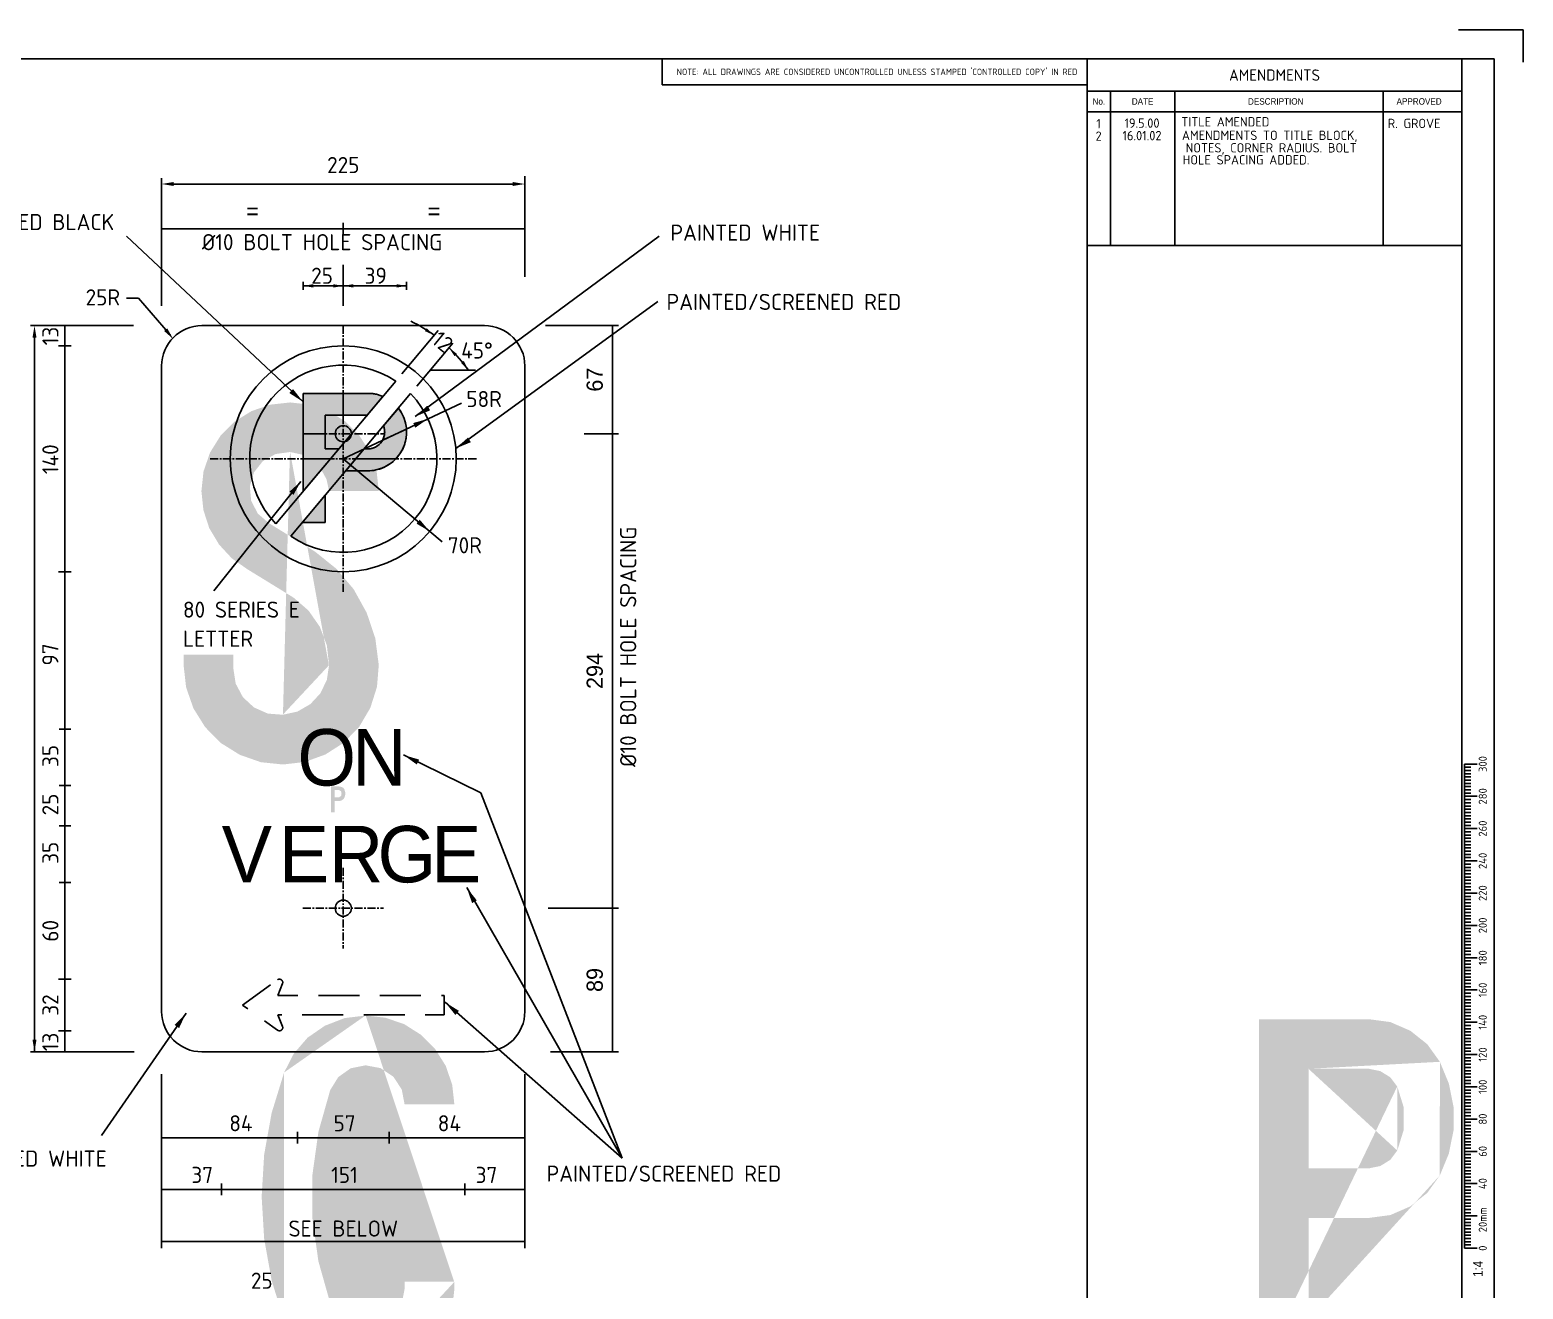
# Model space of a CAD drawing. Extents: x 0 to 1038, y -1303 to 297.
# Drawn here: x 188.7 to 420, y 101.9 to 297 of the extents above; entities that cross this region are included whole.
import ezdxf
from ezdxf.enums import TextEntityAlignment as Align

# ---------------------------------------------------------------- set-up
doc = ezdxf.new("R2010")
doc.units = 0
for name, pattern in [('CENTER', [2, 1.25, -0.25, 0.25, -0.25]), ('CENTERX2', [101.6, 63.5, -12.7, 12.7, -12.7]), ('HIDDEN', [9.525, 6.35, -3.175])]:
    doc.linetypes.add(name, pattern=pattern)
doc.layers.get('0').update_dxf_attribs({"linetype": 'CONTINUOUS'})
doc.layers.get('DEFPOINTS').update_dxf_attribs({"linetype": 'CONTINUOUS'})
for name, color, linetype in [('CENT25', 1, 'CENTER'), ('GREEN', 84, 'CONTINUOUS'), ('HID35', 3, 'HIDDEN'), ('L18', 4, 'CONTINUOUS'), ('L25', 1, 'CONTINUOUS'), ('L35', 3, 'CONTINUOUS'), ('T25', 1, 'CONTINUOUS'), ('TBLK18', 4, 'CONTINUOUS'), ('TBLK25', 1, 'CONTINUOUS'), ('TBLK35', 3, 'CONTINUOUS'), ('TBLK50', 7, 'CONTINUOUS')]:
    doc.layers.add(name, color=color, linetype=linetype)
doc.styles.add('DSERIES', font='Dseries')
doc.styles.add('HELV', font='helv')
doc.styles.add('HELVL', font='helvl', dxfattribs={"width": 0.8})
doc.styles.add('ISO', font='iso3098b.shx')
doc.dimstyles.new('4', dxfattribs={"dimtxt": 2.5, "dimasz": 0.2, "dimexe": 1.5, "dimexo": 2, "dimgap": 1.5, "dimtad": 1, "dimdec": 0, "dimlfac": 4, "dimrnd": 1, "dimdsep": 46, "dimlunit": 6, "dimtxsty": 'Standard', "dimblk": 'SGNDIM', "dimblk1": 'SGNDIM', "dimblk2": 'SGNDIM', "dimsah": 1, "dimcen": 2.5, "dimse1": 1, "dimse2": 1, "dimadec": 0, "dimazin": 0, "dimtfac": 1, "dimtdec": 4, "dimtix": 1, "dimtmove": 0, "dimatfit": 3, "dimldrblk": 'SGNDIM', "dimfxl": 0, "dimtolj": 1, "dimtzin": 0, "dimarcsym": 0})

# ---------------------------------------------------------------- blocks, each defined once
blk = doc.blocks.new('A3BBLK')
at = {"layer": 'TBLK25'}
for q in [(410, 297), (420, 292)]:
    blk.add_line((420, 297), q, dxfattribs=at)
at = {"layer": 'TBLK50'}
for p, q in [((415.5, 292.5), (13, 292.5)), ((352.5, 4.5), (352.5, 292.5)), ((415.5, 4.5), (415.5, 292.5))]:
    blk.add_line(p, q, dxfattribs=at)
blk = doc.blocks.new('A3_IN_VTBLK')
at = {"layer": 'TBLK35'}
for p, q in [((286.67, 288.5), (286.67, 292.5)), ((410.5, 57), (410.5, 292.5)), ((352.5, 288.5), (286.67, 288.5))]:
    blk.add_line(p, q, dxfattribs=at)
blk.add_blockref('A3BBLK', (0, 0))
at = {"color": 4, "style": 'ISO'}
for tag, p in [('MR_DIRECTORATE', (387.63, 68.74)), ('STREET_NAME', (387.63, 62.22)), ('SUBURB_&_POSTCODE', (387.63, 59.22))]:
    blk.add_attdef(tag, text='', height=1.5, dxfattribs=at).set_placement(p, align=Align.CENTER)
at = {"color": 1, "style": 'ISO'}
blk.add_attdef('MR_BRANCH', text='', height=2, dxfattribs=at).set_placement((387.63, 65.34), align=Align.CENTER)
for tag, p in [('FILE_NUMBER', (374.52, 53.49)), ('DESIGNED_/_DRAWN', (374.52, 48.49)), ('VERIFIED', (374.52, 43.49)), ('APPROVED', (374.52, 38.49))]:
    blk.add_attdef(tag, p, '', height=2, dxfattribs=at)
at = {"layer": 'T25', "style": 'ISO'}
blk.add_attdef('LOCAL_AUTHORITY', (370.48, 16.73), '', height=1.25, dxfattribs=at)
at = {"layer": 'TBLK18', "style": 'ISO'}
blk.add_text("NOTE: ALL DRAWINGS ARE CONSIDERED UNCONTROLLED UNLESS STAMPED 'CONTROLLED COPY' IN RED", height=1, dxfattribs=at).set_placement((319.92, 290), align=Align.CENTER)
at = {"layer": 'TBLK25', "style": 'ISO'}
for tag, p in [('ROAD_SECTION', (384.5, 29.16)), ('SLK', (384.5, 26.11)), ('CHAINAGE', (384.5, 19.21)), ('DRG_TYPE_03', (360.51, 11.5)), ('DRG_TYPE_02', (360.51, 8.36)), ('DRG_TYPE_01', (360.3, 5.42))]:
    blk.add_attdef(tag, text='', height=1.75, dxfattribs=at).set_placement(p, align=Align.CENTER)
at = {"layer": 'TBLK35', "style": 'ISO', "width": 0.9}
for tag, p in [('ROAD_PROJECT&NUMBER', (384.5, 32.23)), ('DRAWING_DESCRIPTION', (384.5, 22.29))]:
    blk.add_attdef(tag, text='', height=2.5, dxfattribs=at).set_placement(p, align=Align.CENTER)
at = {"layer": 'TBLK50', "style": 'ISO'}
blk.add_attdef('DRG_NUMBER', (372.72, 6.02), '', height=5, dxfattribs=at)
blk = doc.blocks.new('A25')
at = {"color": 1, "linetype": 'ByBlock'}
blk.add_solid([(2.5, 0.42), (2.5, -0.42), (0, 0)], dxfattribs=at)
blk = doc.blocks.new('SGNDIM')
for p, q in [((0, 0), (-1, 0)), ((0, 4.5), (0, -4.5))]:
    blk.add_line(p, q)
blk = doc.blocks.new('*D18')
at = {"color": 0, "linetype": 'ByBlock'}
blk.add_line((222.85, 234.63), (222.85, 250.98), dxfattribs=at)
at = {"layer": 'DEFPOINTS', "color": 0, "linetype": 'ByBlock'}
for p in [(181.14, 251.18), (222.85, 251.18), (181.14, 234.43)]:
    blk.add_point(p, dxfattribs=at)
at = {"color": 0, "linetype": 'ByBlock', "xscale": 0.2, "yscale": 0.2, "zscale": 0.2}
for p, rotation in [((222.85, 251.18), 90), ((222.85, 234.43), 270)]:
    blk.add_blockref('SGNDIM', p, dxfattribs=dict(at, rotation=rotation))
at = {"color": 0, "linetype": 'ByBlock', "insert": (220.1, 242.81), "char_height": 2.5, "attachment_point": 5, "rotation": 90}
blk.add_mtext('\\A1;67', dxfattribs=at)
blk = doc.blocks.new('*D19')
at = {"color": 0, "linetype": 'ByBlock'}
blk.add_line((222.85, 234.23), (222.85, 161.13), dxfattribs=at)
at = {"layer": 'DEFPOINTS', "color": 0, "linetype": 'ByBlock'}
for p in [(181.14, 234.43), (181.14, 160.93), (222.85, 160.93)]:
    blk.add_point(p, dxfattribs=at)
at = {"color": 0, "linetype": 'ByBlock', "xscale": 0.2, "yscale": 0.2, "zscale": 0.2}
for p, rotation in [((222.85, 234.43), 90), ((222.85, 160.93), 270)]:
    blk.add_blockref('SGNDIM', p, dxfattribs=dict(at, rotation=rotation))
at = {"color": 0, "linetype": 'ByBlock', "insert": (220.1, 197.68), "char_height": 2.5, "attachment_point": 5, "rotation": 90}
blk.add_mtext('\\A1;294', dxfattribs=at)
blk = doc.blocks.new('*D20')
at = {"color": 0, "linetype": 'ByBlock'}
blk.add_line((222.85, 160.73), (222.85, 138.88), dxfattribs=at)
at = {"layer": 'DEFPOINTS', "color": 0, "linetype": 'ByBlock'}
for p in [(181.14, 160.93), (181.14, 138.68), (222.85, 138.68)]:
    blk.add_point(p, dxfattribs=at)
at = {"color": 0, "linetype": 'ByBlock', "xscale": 0.2, "yscale": 0.2, "zscale": 0.2}
for p, rotation in [((222.85, 160.93), 90), ((222.85, 138.68), 270)]:
    blk.add_blockref('SGNDIM', p, dxfattribs=dict(at, rotation=rotation))
at = {"color": 0, "linetype": 'ByBlock', "insert": (220.1, 149.81), "char_height": 2.5, "attachment_point": 5, "rotation": 90}
blk.add_mtext('\\A1;89', dxfattribs=at)
blk = doc.blocks.new('*D21')
at = {"color": 0, "linetype": 'ByBlock'}
blk.add_line((237.06, 261.7), (209.33, 261.7), dxfattribs=at)
at = {"layer": 'DEFPOINTS', "color": 0, "linetype": 'ByBlock'}
for p in [(209.13, 261.7), (209.13, 260.58), (237.26, 260.58)]:
    blk.add_point(p, dxfattribs=at)
at = {"color": 0, "linetype": 'ByBlock', "xscale": 0.2, "yscale": 0.2, "zscale": 0.2, "rotation": 180}
blk.add_blockref('SGNDIM', (209.13, 261.7), dxfattribs=at)
at = {"color": 0, "linetype": 'ByBlock', "xscale": 0.2, "yscale": 0.2, "zscale": 0.2}
blk.add_blockref('SGNDIM', (237.26, 261.7), dxfattribs=at)
at = {"color": 0, "linetype": 'ByBlock', "insert": (223.19, 264.45), "char_height": 2.5, "attachment_point": 5}
blk.add_mtext('\\A1;=', dxfattribs=at)
blk = doc.blocks.new('*D22')
at = {"color": 0, "linetype": 'ByBlock'}
blk.add_line((237.46, 261.7), (265.18, 261.7), dxfattribs=at)
at = {"layer": 'DEFPOINTS', "color": 0, "linetype": 'ByBlock'}
for p in [(265.38, 261.7), (237.26, 234.43), (265.38, 234.43)]:
    blk.add_point(p, dxfattribs=at)
at = {"color": 0, "linetype": 'ByBlock', "xscale": 0.2, "yscale": 0.2, "zscale": 0.2, "rotation": 180}
blk.add_blockref('SGNDIM', (237.26, 261.7), dxfattribs=at)
at = {"color": 0, "linetype": 'ByBlock', "xscale": 0.2, "yscale": 0.2, "zscale": 0.2}
blk.add_blockref('SGNDIM', (265.38, 261.7), dxfattribs=at)
at = {"color": 0, "linetype": 'ByBlock', "insert": (251.32, 264.45), "char_height": 2.5, "attachment_point": 5}
blk.add_mtext('\\A1;=', dxfattribs=at)
blk = doc.blocks.new('SCA4_3')
at = {"layer": 'L18'}
for p, q in [((-4.6, 86.51), (-2.6, 86.51)), ((-4.6, 11.51), (-4.6, 86.51)), ((-4.6, 86.01), (-3.6, 86.01)), ((-4.6, 85.51), (-3.6, 85.51)), ((-4.6, 85.01), (-3.6, 85.01)), ((-4.6, 84.51), (-3.6, 84.51)), ((-4.6, 84.01), (-3.6, 84.01)), ((-4.6, 83.51), (-3.6, 83.51)), ((-4.6, 83.01), (-3.6, 83.01)), ((-4.6, 82.51), (-3.6, 82.51)), ((-4.6, 82.01), (-3.6, 82.01)), ((-4.6, 81.51), (-2.6, 81.51)), ((-4.6, 81.01), (-3.6, 81.01)), ((-4.6, 80.51), (-3.6, 80.51)), ((-4.6, 80.01), (-3.6, 80.01)), ((-4.6, 79.51), (-3.6, 79.51)), ((-4.6, 79.01), (-3.6, 79.01)), ((-4.6, 78.51), (-3.6, 78.51)), ((-4.6, 78.01), (-3.6, 78.01)), ((-4.6, 77.51), (-3.6, 77.51)), ((-4.6, 77.01), (-3.6, 77.01)), ((-4.6, 76.51), (-2.6, 76.51)), ((-4.6, 76.01), (-3.6, 76.01)), ((-4.6, 75.51), (-3.6, 75.51)), ((-4.6, 75.01), (-3.6, 75.01)), ((-4.6, 74.51), (-3.6, 74.51)), ((-4.6, 74.01), (-3.6, 74.01)), ((-4.6, 73.51), (-3.6, 73.51)), ((-4.6, 73.01), (-3.6, 73.01)), ((-4.6, 72.51), (-3.6, 72.51)), ((-4.6, 72.01), (-3.6, 72.01)), ((-4.6, 71.51), (-2.6, 71.51)), ((-4.6, 71.01), (-3.6, 71.01)), ((-4.6, 70.51), (-3.6, 70.51)), ((-4.6, 70.01), (-3.6, 70.01)), ((-4.6, 69.51), (-3.6, 69.51)), ((-4.6, 69.01), (-3.6, 69.01)), ((-4.6, 68.51), (-3.6, 68.51)), ((-4.6, 68.01), (-3.6, 68.01)), ((-4.6, 67.51), (-3.6, 67.51)), ((-4.6, 67.01), (-3.6, 67.01)), ((-4.6, 66.51), (-2.6, 66.51)), ((-4.6, 66.01), (-3.6, 66.01)), ((-4.6, 65.51), (-3.6, 65.51)), ((-4.6, 65.01), (-3.6, 65.01)), ((-4.6, 64.51), (-3.6, 64.51)), ((-4.6, 64.01), (-3.6, 64.01)), ((-4.6, 63.51), (-3.6, 63.51)), ((-4.6, 63.01), (-3.6, 63.01)), ((-4.6, 62.51), (-3.6, 62.51)), ((-4.6, 62.01), (-3.6, 62.01)), ((-4.6, 61.51), (-2.6, 61.51)), ((-4.6, 61.01), (-3.6, 61.01)), ((-4.6, 60.51), (-3.6, 60.51)), ((-4.6, 60.01), (-3.6, 60.01)), ((-4.6, 59.51), (-3.6, 59.51)), ((-4.6, 59.01), (-3.6, 59.01)), ((-4.6, 58.51), (-3.6, 58.51)), ((-4.6, 58.01), (-3.6, 58.01)), ((-4.6, 57.51), (-3.6, 57.51)), ((-4.6, 57.01), (-3.6, 57.01)), ((-4.6, 56.51), (-2.6, 56.51)), ((-4.6, 56.01), (-3.6, 56.01)), ((-4.6, 55.51), (-3.6, 55.51)), ((-4.6, 55.01), (-3.6, 55.01)), ((-4.6, 54.51), (-3.6, 54.51)), ((-4.6, 54.01), (-3.6, 54.01)), ((-4.6, 53.51), (-3.6, 53.51)), ((-4.6, 53.01), (-3.6, 53.01)), ((-4.6, 52.51), (-3.6, 52.51)), ((-4.6, 52.01), (-3.6, 52.01)), ((-4.6, 51.51), (-2.6, 51.51)), ((-4.6, 51.01), (-3.6, 51.01)), ((-4.6, 50.51), (-3.6, 50.51)), ((-4.6, 50.01), (-3.6, 50.01)), ((-4.6, 49.51), (-3.6, 49.51)), ((-4.6, 49.01), (-3.6, 49.01)), ((-4.6, 48.51), (-3.6, 48.51)), ((-4.6, 48.01), (-3.6, 48.01)), ((-4.6, 47.51), (-3.6, 47.51)), ((-4.6, 47.01), (-3.6, 47.01)), ((-4.6, 46.51), (-2.6, 46.51)), ((-4.6, 46.01), (-3.6, 46.01)), ((-4.6, 45.51), (-3.6, 45.51)), ((-4.6, 45.01), (-3.6, 45.01)), ((-4.6, 44.51), (-3.6, 44.51)), ((-4.6, 44.01), (-3.6, 44.01)), ((-4.6, 43.51), (-3.6, 43.51)), ((-4.6, 43.01), (-3.6, 43.01)), ((-4.6, 42.51), (-3.6, 42.51)), ((-4.6, 42.01), (-3.6, 42.01)), ((-4.6, 41.51), (-2.6, 41.51)), ((-4.6, 41.01), (-3.6, 41.01)), ((-4.6, 40.51), (-3.6, 40.51)), ((-4.6, 40.01), (-3.6, 40.01)), ((-4.6, 39.51), (-3.6, 39.51)), ((-4.6, 39.01), (-3.6, 39.01)), ((-4.6, 38.51), (-3.6, 38.51)), ((-4.6, 38.01), (-3.6, 38.01)), ((-4.6, 37.51), (-3.6, 37.51)), ((-4.6, 37.01), (-3.6, 37.01)), ((-4.6, 36.51), (-2.6, 36.51)), ((-4.6, 36.01), (-3.6, 36.01)), ((-4.6, 35.51), (-3.6, 35.51)), ((-4.6, 35.01), (-3.6, 35.01)), ((-4.6, 34.51), (-3.6, 34.51)), ((-4.6, 34.01), (-3.6, 34.01)), ((-4.6, 33.51), (-3.6, 33.51)), ((-4.6, 33.01), (-3.6, 33.01)), ((-4.6, 32.51), (-3.6, 32.51)), ((-4.6, 32.01), (-3.6, 32.01)), ((-4.6, 31.51), (-2.6, 31.51)), ((-4.6, 31.01), (-3.6, 31.01)), ((-4.6, 30.51), (-3.6, 30.51)), ((-4.6, 30.01), (-3.6, 30.01)), ((-4.6, 29.51), (-3.6, 29.51)), ((-4.6, 29.01), (-3.6, 29.01)), ((-4.6, 28.51), (-3.6, 28.51)), ((-4.6, 28.01), (-3.6, 28.01)), ((-4.6, 27.51), (-3.6, 27.51)), ((-4.6, 27.01), (-3.6, 27.01)), ((-4.6, 26.51), (-2.6, 26.51)), ((-4.6, 26.01), (-3.6, 26.01)), ((-4.6, 25.51), (-3.6, 25.51)), ((-4.6, 25.01), (-3.6, 25.01)), ((-4.6, 24.51), (-3.6, 24.51)), ((-4.6, 24.01), (-3.6, 24.01)), ((-4.6, 23.51), (-3.6, 23.51)), ((-4.6, 23.01), (-3.6, 23.01)), ((-4.6, 22.51), (-3.6, 22.51)), ((-4.6, 22.01), (-3.6, 22.01)), ((-4.6, 21.51), (-2.6, 21.51)), ((-4.6, 21.01), (-3.6, 21.01)), ((-4.6, 20.51), (-3.6, 20.51)), ((-4.6, 20.01), (-3.6, 20.01)), ((-4.6, 19.51), (-3.6, 19.51)), ((-4.6, 19.01), (-3.6, 19.01)), ((-4.6, 18.51), (-3.6, 18.51)), ((-4.6, 18.01), (-3.6, 18.01)), ((-4.6, 17.51), (-3.6, 17.51)), ((-4.6, 17.01), (-3.6, 17.01)), ((-4.6, 16.51), (-2.6, 16.51)), ((-4.6, 16.01), (-3.6, 16.01)), ((-4.6, 15.51), (-3.6, 15.51)), ((-4.6, 15.01), (-3.6, 15.01)), ((-4.6, 14.51), (-3.6, 14.51)), ((-4.6, 14.01), (-3.6, 14.01)), ((-4.6, 13.51), (-3.6, 13.51)), ((-4.6, 13.01), (-3.6, 13.01)), ((-4.6, 12.51), (-3.6, 12.51)), ((-4.6, 12.01), (-3.6, 12.01)), ((-4.6, 11.51), (-2.6, 11.51))]:
    blk.add_line(p, q, dxfattribs=at)
at = {"layer": 'L18', "style": 'ISO'}
for s, p in [('300', (-1.13, 86.51)), ('280', (-1.13, 81.51)), ('260', (-1.13, 76.51)), ('240', (-1.13, 71.51)), ('220', (-1.13, 66.51)), ('200', (-1.13, 61.51)), ('180', (-1.13, 56.51)), ('160', (-1.13, 51.51)), ('140', (-1.13, 46.51)), ('120', (-1.13, 41.51)), ('100', (-1.13, 36.51)), ('80', (-1.13, 31.51)), ('60', (-1.13, 26.51)), ('40', (-1.13, 21.51)), ('0', (-1.13, 11.51))]:
    blk.add_text(s, height=1.25, rotation=90, dxfattribs=at).set_placement(p, align=Align.CENTER)
blk.add_text('20mm', height=1.25, rotation=90, dxfattribs=at).set_placement((-1.13, 13.97))
at = {"layer": 'L18', "style": 'HELV', "width": 0.85}
blk.add_text('1:4', height=1.5, rotation=90, dxfattribs=at).set_placement((-1.75, 9.54), align=Align.RIGHT)

msp = doc.modelspace()

# ---------------------------------------------------------------- hatches: boundary and pattern name
at = {"layer": 'GREEN'}
h = msp.add_hatch(color=256, dxfattribs=at)
h.paths.add_polyline_path([(222.4, 213.43), (222.43, 213.43)], flags=17)
h.paths.add_polyline_path([(212.53, 200.23), (212.53, 198.58), (212.92, 195.15), (214.05, 191.9), (215.88, 188.97), (218.3, 186.52), (221.24, 184.69), (224.49, 183.55), (227.92, 183.19), (231.29, 183.58), (234.49, 184.74), (237.35, 186.57), (239.72, 189.02), (241.45, 191.96), (242.48, 195.2), (242.76, 198.58), (242.22, 202.76), (240.88, 206.72), (238.85, 210.38), (236.14, 213.56), (232.87, 216.18), (225.73, 220.59), (224.03, 222.06), (222.99, 224.05), (222.79, 226.29), (223.43, 228.45), (224.82, 230.21), (226.78, 231.29), (229.03, 231.6), (230.83, 231.21), (232.48, 230.31), (233.79, 228.99), (234.67, 227.37), (235.06, 225.54), (242.76, 225.54), (242.43, 228.61), (241.42, 231.52), (239.77, 234.12), (237.61, 236.32), (234.98, 237.94), (232.09, 238.94), (229.03, 239.28), (225.96, 238.94), (223.05, 237.94), (220.44, 236.32), (218.25, 234.12), (216.63, 231.52), (215.62, 228.61), (215.29, 225.54), (215.6, 222.6), (216.5, 219.82), (218.02, 217.27), (220, 215.13), (222.43, 213.43), (229.57, 209.04), (231.89, 207.03), (233.64, 204.51), (234.72, 201.65), (235.06, 198.58), (234.72, 196.31), (233.72, 194.22), (232.17, 192.55), (230.16, 191.39), (227.92, 190.9), (225.57, 191.08), (223.43, 192.03), (221.71, 193.63), (220.6, 195.72), (220.24, 198.04), (220.24, 200.23)])
h.paths.add_polyline_path([(225.7, 220.59), (225.73, 220.59)], flags=16)
edge = h.paths.add_edge_path(flags=16)
edge.add_line((227.92, 190.9), (227.89, 190.9))
edge.add_line((235.06, 198.58), (235.03, 198.58))
edge.add_line((229.03, 231.6), (229, 231.6))
h = msp.add_hatch(color=256, dxfattribs=at)
h.paths.add_polyline_path([(222.4, 213.43), (222.43, 213.43)], flags=17)
h.paths.add_polyline_path([(212.53, 200.23), (212.53, 198.58), (212.92, 195.15), (214.05, 191.9), (215.88, 188.97), (218.3, 186.52), (221.24, 184.69), (224.49, 183.55), (227.92, 183.19), (231.29, 183.58), (234.49, 184.74), (237.35, 186.57), (239.72, 189.02), (241.45, 191.96), (242.48, 195.2), (242.76, 198.58), (242.22, 202.76), (240.88, 206.72), (238.85, 210.38), (236.14, 213.56), (232.87, 216.18), (225.73, 220.59), (224.03, 222.06), (222.99, 224.05), (222.79, 226.29), (223.43, 228.45), (224.82, 230.21), (226.78, 231.29), (229.03, 231.6), (230.83, 231.21), (232.48, 230.31), (233.79, 228.99), (234.67, 227.37), (235.06, 225.54), (242.76, 225.54), (242.43, 228.61), (241.42, 231.52), (239.77, 234.12), (237.61, 236.32), (234.98, 237.94), (232.09, 238.94), (229.03, 239.28), (225.96, 238.94), (223.05, 237.94), (220.44, 236.32), (218.25, 234.12), (216.63, 231.52), (215.62, 228.61), (215.29, 225.54), (215.6, 222.6), (216.5, 219.82), (218.02, 217.27), (220, 215.13), (222.43, 213.43), (229.57, 209.04), (231.89, 207.03), (233.64, 204.51), (234.72, 201.65), (235.06, 198.58), (234.72, 196.31), (233.72, 194.22), (232.17, 192.55), (230.16, 191.39), (227.92, 190.9), (225.57, 191.08), (223.43, 192.03), (221.71, 193.63), (220.6, 195.72), (220.24, 198.04), (220.24, 200.23)])
h.paths.add_polyline_path([(225.7, 220.59), (225.73, 220.59)], flags=16)
edge = h.paths.add_edge_path(flags=16)
edge.add_line((227.92, 190.9), (227.89, 190.9))
edge.add_line((235.06, 198.58), (235.03, 198.58))
edge.add_line((229.03, 231.6), (229, 231.6))
h = msp.add_hatch(color=256, dxfattribs=at)
h.paths.add_polyline_path([(254.47, 101.95), (254.44, 101.95)], flags=16)
edge = h.paths.add_edge_path()
edge.add_line((246.76, 103.05), (254.47, 103.05))
edge.add_line((254.47, 103.05), (254.47, 101.95))
edge.add_line((254.13, 98.88), (254.47, 101.95))
edge.add_line((254.13, 98.88), (253.13, 95.97))
edge.add_line((253.13, 95.97), (251.48, 93.36))
edge.add_line((251.48, 93.36), (249.31, 91.17))
edge.add_line((249.31, 91.17), (246.71, 89.52))
edge.add_line((246.71, 89.52), (243.8, 88.52))
edge.add_line((243.8, 88.52), (240.73, 88.18))
edge.add_line((240.73, 88.18), (237.48, 88.59))
edge.add_line((237.48, 88.59), (234.41, 89.75))
edge.add_line((234.41, 89.75), (231.73, 91.61))
edge.add_line((231.73, 91.61), (229.59, 94.08))
edge.add_line((229.59, 94.08), (228.1, 97))
edge.add_line((228.1, 97), (226.17, 103.26))
edge.add_line((226.17, 103.26), (225.01, 109.71))
edge.add_line((225.01, 109.71), (224.62, 116.25))
edge.add_line((224.62, 116.25), (225.01, 122.77))
edge.add_line((225.01, 122.77), (226.17, 129.22))
edge.add_line((226.17, 129.22), (228.1, 135.48))
edge.add_line((228.1, 135.48), (229.59, 138.39))
edge.add_line((229.59, 138.39), (231.73, 140.87))
edge.add_line((231.73, 140.87), (234.41, 142.72))
edge.add_line((234.41, 142.72), (237.48, 143.91))
edge.add_line((237.48, 143.91), (240.73, 144.3))
edge.add_line((240.73, 144.3), (243.8, 143.96))
edge.add_line((243.8, 143.96), (246.71, 142.96))
edge.add_line((246.71, 142.96), (249.31, 141.31))
edge.add_line((249.31, 141.31), (251.48, 139.14))
edge.add_line((251.48, 139.14), (253.13, 136.51))
edge.add_line((253.13, 136.51), (254.13, 133.6))
edge.add_line((254.13, 133.6), (254.47, 130.53))
edge.add_line((254.47, 130.53), (246.76, 130.53))
edge.add_line((246.76, 130.53), (246.32, 132.85))
edge.add_line((246.32, 132.85), (245.01, 134.84))
edge.add_line((245.01, 134.84), (243.05, 136.15))
edge.add_line((243.05, 136.15), (240.73, 136.59))
edge.add_line((240.73, 136.59), (238.41, 136.13))
edge.add_line((238.41, 136.13), (236.48, 134.76))
edge.add_line((236.48, 134.76), (235.24, 132.75))
edge.add_line((235.24, 132.75), (233.41, 126.28))
edge.add_line((233.41, 126.28), (232.48, 119.6))
edge.add_line((232.48, 119.6), (232.48, 112.88))
edge.add_line((232.48, 112.88), (233.41, 106.23))
edge.add_line((233.41, 106.23), (235.24, 99.76))
edge.add_line((235.24, 99.76), (236.48, 97.72))
edge.add_line((236.48, 97.72), (238.41, 96.38))
edge.add_line((238.41, 96.38), (240.73, 95.89))
edge.add_line((240.73, 95.89), (243.05, 96.35))
edge.add_line((243.05, 96.35), (245.01, 97.67))
edge.add_line((245.01, 97.67), (246.32, 99.63))
edge.add_line((246.32, 99.63), (246.76, 101.95))
edge.add_line((246.76, 101.95), (246.76, 103.05))
edge = h.paths.add_edge_path(flags=16)
edge.add_line((254.47, 103.05), (254.44, 103.05))
edge.add_line((240.73, 144.3), (240.7, 144.3))
edge.add_line((228.1, 135.48), (228.07, 135.48))
edge.add_line((228.1, 97), (228.07, 97))
edge.add_line((240.73, 88.18), (240.7, 88.18))
h = msp.add_hatch(color=256, dxfattribs=at)
h.paths.add_polyline_path([(396.13, 136.05), (396.1, 136.05)], flags=16)
edge = h.paths.add_edge_path(flags=17)
edge.add_line((386.77, 120.63), (386.77, 136.05))
edge.add_line((386.77, 136.05), (396.13, 136.05))
edge.add_line((397.88, 135.69), (396.13, 136.05))
edge.add_line((397.88, 135.69), (399.43, 134.73))
edge.add_line((399.43, 134.73), (400.51, 133.29))
edge.add_line((400.51, 133.29), (401.52, 130.04))
edge.add_line((401.52, 130.04), (401.52, 126.64))
edge.add_line((401.52, 126.64), (400.51, 123.39))
edge.add_line((400.51, 123.39), (399.43, 121.95))
edge.add_line((399.43, 121.95), (397.88, 120.99))
edge.add_line((397.88, 120.99), (396.13, 120.63))
edge.add_line((396.13, 120.63), (386.77, 120.63))
h.paths.add_polyline_path([(396.1, 143.73), (396.13, 143.73)], flags=16)
edge = h.paths.add_edge_path()
edge.add_line((386.77, 88.75), (379.09, 88.75))
edge.add_line((379.09, 88.75), (379.09, 143.73))
edge.add_line((379.09, 143.73), (396.13, 143.73))
edge.add_line((399.43, 143.29), (396.13, 143.73))
edge.add_line((399.43, 143.29), (402.52, 141.95))
edge.add_line((402.52, 141.95), (405.15, 139.86))
edge.add_line((405.15, 139.86), (407.11, 137.13))
edge.add_line((407.11, 137.13), (408.5, 133.75))
edge.add_line((408.5, 133.75), (409.22, 130.17))
edge.add_line((409.22, 130.17), (409.22, 126.51))
edge.add_line((409.22, 126.51), (408.5, 122.93))
edge.add_line((408.5, 122.93), (407.11, 119.55))
edge.add_line((407.11, 119.55), (405.15, 116.82))
edge.add_line((405.15, 116.82), (402.52, 114.73))
edge.add_line((402.52, 114.73), (399.43, 113.39))
edge.add_line((399.43, 113.39), (396.13, 112.95))
edge.add_line((396.13, 112.95), (386.77, 112.95))
edge.add_line((386.77, 112.95), (386.77, 88.75))
edge = h.paths.add_edge_path()
edge.add_line((386.77, 136.05), (386.75, 136.05))
edge.add_line((400.51, 123.39), (400.49, 123.39))
edge.add_line((400.51, 133.29), (400.49, 133.29))
edge.add_line((379.09, 88.75), (379.07, 88.75))
edge.add_line((407.11, 119.55), (407.08, 119.55))
edge.add_line((407.11, 137.13), (407.08, 137.13))
h = msp.add_hatch(color=256, dxfattribs=at)
h.paths.add_polyline_path([(396.13, 136.05), (396.1, 136.05)], flags=16)
edge = h.paths.add_edge_path(flags=17)
edge.add_line((386.77, 120.63), (386.77, 136.05))
edge.add_line((386.77, 136.05), (396.13, 136.05))
edge.add_line((397.88, 135.69), (396.13, 136.05))
edge.add_line((397.88, 135.69), (399.43, 134.73))
edge.add_line((399.43, 134.73), (400.51, 133.29))
edge.add_line((400.51, 133.29), (401.52, 130.04))
edge.add_line((401.52, 130.04), (401.52, 126.64))
edge.add_line((401.52, 126.64), (400.51, 123.39))
edge.add_line((400.51, 123.39), (399.43, 121.95))
edge.add_line((399.43, 121.95), (397.88, 120.99))
edge.add_line((397.88, 120.99), (396.13, 120.63))
edge.add_line((396.13, 120.63), (386.77, 120.63))
h.paths.add_polyline_path([(396.1, 143.73), (396.13, 143.73)], flags=16)
edge = h.paths.add_edge_path()
edge.add_line((386.77, 88.75), (379.09, 88.75))
edge.add_line((379.09, 88.75), (379.09, 143.73))
edge.add_line((379.09, 143.73), (396.13, 143.73))
edge.add_line((399.43, 143.29), (396.13, 143.73))
edge.add_line((399.43, 143.29), (402.52, 141.95))
edge.add_line((402.52, 141.95), (405.15, 139.86))
edge.add_line((405.15, 139.86), (407.11, 137.13))
edge.add_line((407.11, 137.13), (408.5, 133.75))
edge.add_line((408.5, 133.75), (409.22, 130.17))
edge.add_line((409.22, 130.17), (409.22, 126.51))
edge.add_line((409.22, 126.51), (408.5, 122.93))
edge.add_line((408.5, 122.93), (407.11, 119.55))
edge.add_line((407.11, 119.55), (405.15, 116.82))
edge.add_line((405.15, 116.82), (402.52, 114.73))
edge.add_line((402.52, 114.73), (399.43, 113.39))
edge.add_line((399.43, 113.39), (396.13, 112.95))
edge.add_line((396.13, 112.95), (386.77, 112.95))
edge.add_line((386.77, 112.95), (386.77, 88.75))
edge = h.paths.add_edge_path()
edge.add_line((386.77, 136.05), (386.75, 136.05))
edge.add_line((400.51, 123.39), (400.49, 123.39))
edge.add_line((400.51, 133.29), (400.49, 133.29))
edge.add_line((379.09, 88.75), (379.07, 88.75))
edge.add_line((407.11, 119.55), (407.08, 119.55))
edge.add_line((407.11, 137.13), (407.08, 137.13))
at = {"layer": 'L25', "linetype": 'CENTERX2'}
h = msp.add_hatch(color=256, dxfattribs=at)
h.paths.add_polyline_path([(234.46, 237.29), (237.26, 237.29), (237.26, 240.69), (231.06, 240.69), (231.06, 234.43), (234.46, 234.43)])
h.paths.add_polyline_path([(240.95, 237.29), (243.41, 240.22, 0.100178), (241.07, 240.69), (237.26, 240.69), (237.26, 237.29)])
h.paths.add_polyline_path([(234.46, 232.09), (234.46, 234.43), (231.06, 234.43), (231.06, 230.56), (235.3, 230.56), (236.59, 232.09)])
h.paths.add_polyline_path([(231.06, 230.56), (231.06, 225.51), (235.3, 230.56)])
h.paths.add_polyline_path([(234.46, 220.69), (234.46, 224.9), (231.06, 220.84), (231.06, 220.69)])
h.paths.add_polyline_path([(239.47, 228.69), (238.41, 229.59), (237.65, 228.69)])
h.paths.add_polyline_path([(239.47, 228.69), (241.07, 228.69, 0.205383), (245.42, 230.56), (239.22, 230.56), (238.41, 229.59)])
h.paths.add_polyline_path([(241.07, 232.09), (240.52, 232.09), (240.49, 232.08), (239.22, 230.56), (245.42, 230.56, 0.212904), (247.05, 235.16), (243.34, 233.42, -0.270905)])
h.paths.add_polyline_path([(243.34, 233.42), (247.05, 235.16, 0.147778), (245.79, 238.4), (243.49, 235.65, -0.226428)])
at = {"layer": 'TBLK25', "linetype": 'CENTERX2'}
h = msp.add_hatch(color=256, dxfattribs=at)
h.paths.add_polyline_path([(236.62, 179.23), (236.55, 179.23)], flags=0)
edge = h.paths.add_edge_path(flags=16)
edge.add_line((235.93, 178.1), (235.93, 179.23))
edge.add_line((235.93, 179.23), (236.62, 179.23))
edge.add_line((236.93, 179.04), (236.62, 179.23))
edge.add_line((236.93, 179.04), (236.99, 178.66))
edge.add_line((236.99, 178.66), (236.93, 178.35))
edge.add_line((236.93, 178.35), (236.62, 178.1))
edge.add_line((236.62, 178.1), (235.93, 178.1))
h.paths.add_polyline_path([(236.55, 179.79), (236.62, 179.79)], flags=16)
edge = h.paths.add_edge_path()
edge.add_line((235.93, 175.78), (235.36, 175.78))
edge.add_line((235.36, 175.78), (235.36, 179.79))
edge.add_line((235.36, 179.79), (236.62, 179.79))
edge.add_line((236.93, 179.73), (236.62, 179.79))
edge.add_line((236.93, 179.73), (237.24, 179.6))
edge.add_line((237.24, 179.6), (237.43, 179.35))
edge.add_line((237.43, 179.35), (237.56, 178.91))
edge.add_line((237.56, 178.91), (237.56, 178.47))
edge.add_line((237.56, 178.47), (237.43, 178.03))
edge.add_line((237.43, 178.03), (237.24, 177.78))
edge.add_line((237.24, 177.78), (236.93, 177.59))
edge.add_line((236.93, 177.59), (236.62, 177.53))
edge.add_line((236.62, 177.53), (235.93, 177.53))
edge.add_line((235.93, 177.53), (235.93, 175.78))

# ---------------------------------------------------------------- linework, layer by layer
at = {"layer": 'CENT25'}
for p, q in [((237.26, 209.93), (237.26, 251.18)), ((231.01, 234.43), (243.51, 234.43)), ((216.63, 230.56), (257.88, 230.56)), ((237.26, 167.18), (237.26, 154.68)), ((231.01, 160.93), (243.51, 160.93))]:
    msp.add_line(p, q, dxfattribs=at)
at = {"layer": 'HID35', "flags": 128}
msp.add_lwpolyline([(227.09, 149.84, -0.747257), (227.85, 149.25), (227.13, 147.43), (252.88, 147.43), (252.88, 144.43), (227.13, 144.43), (227.85, 142.62, -0.747257), (227.09, 142.03), (221.63, 145.93)], format="xyb", close=True, dxfattribs=at)
at = {"layer": 'L25', "linetype": 'CENTERX2'}
for p, q in [((278.07, 251.18), (268.57, 251.18)), ((278.07, 234.43), (274.56, 234.43)), ((278.07, 160.93), (268.97, 160.93)), ((278.07, 138.68), (269.38, 138.68))]:
    msp.add_line(p, q, dxfattribs=at)
at = {"layer": 'L25'}
for p, q in [((195.04, 188.68), (193.24, 188.68)), ((193.24, 188.68), (195.04, 188.68)), ((194.14, 188.68), (194.14, 188.88)), ((194.14, 188.68), (194.14, 188.48)), ((195.04, 179.93), (193.24, 179.93)), ((193.24, 179.93), (195.04, 179.93)), ((194.14, 179.93), (194.14, 180.13)), ((194.14, 179.93), (194.14, 179.73)), ((195.04, 173.68), (193.24, 173.68)), ((193.24, 173.68), (195.04, 173.68)), ((194.14, 173.68), (194.14, 173.88)), ((194.14, 173.68), (194.14, 173.48)), ((195.04, 164.93), (193.24, 164.93)), ((230.15, 125.36), (229.95, 125.36)), ((230.15, 126.26), (230.15, 124.46)), ((230.15, 124.46), (230.15, 126.26)), ((230.15, 125.36), (230.35, 125.36)), ((244.36, 125.36), (244.16, 125.36)), ((244.36, 126.26), (244.36, 124.46)), ((244.36, 124.46), (244.36, 126.26)), ((244.36, 125.36), (244.56, 125.36)), ((218.42, 118.26), (218.42, 116.46)), ((218.42, 116.46), (218.42, 118.26)), ((256.1, 118.26), (256.1, 116.46)), ((256.1, 116.46), (256.1, 118.26)), ((218.42, 117.36), (218.22, 117.36)), ((218.42, 117.36), (218.62, 117.36)), ((256.1, 117.36), (255.9, 117.36)), ((256.1, 117.36), (256.3, 117.36))]:
    msp.add_line(p, q, dxfattribs=at)
at = {"layer": 'L25', "linetype": 'ByBlock'}
for p, q in [((209.13, 125.36), (229.95, 125.36)), ((230.35, 125.36), (244.16, 125.36)), ((244.56, 125.36), (265.38, 125.36)), ((209.13, 117.36), (218.22, 117.36)), ((218.62, 117.36), (255.9, 117.36)), ((256.3, 117.36), (265.38, 117.36))]:
    msp.add_line(p, q, dxfattribs=at)
at = {"layer": 'L25', "linetype": 'CENTERX2'}
for points in [[(237.26, 240.69), (231.06, 240.69), (231.06, 234.43), (234.46, 234.43), (234.46, 237.29), (237.26, 237.29)], [(236.59, 232.09), (234.46, 232.09), (234.46, 234.43), (231.06, 234.43), (231.06, 230.56), (235.3, 230.56)], [(235.3, 230.56), (231.06, 230.56), (231.06, 225.51)], [(238.41, 229.59), (237.65, 228.69), (239.47, 228.69)], [(234.46, 224.9), (231.06, 220.84), (231.06, 220.69), (234.46, 220.69)]]:
    msp.add_lwpolyline(points, close=True, dxfattribs=at)
for points in [[(243.41, 240.22, 0.100178), (241.07, 240.69), (237.26, 240.69), (237.26, 237.29), (240.95, 237.29)], [(245.79, 238.4), (243.49, 235.65, -0.226428), (243.34, 233.42), (247.05, 235.16, 0.147778)], [(247.05, 235.16), (243.34, 233.42, -0.270905), (241.07, 232.09), (240.52, 232.09), (240.49, 232.08), (239.22, 230.56), (245.42, 230.56, 0.212904)], [(245.42, 230.56), (239.22, 230.56), (238.41, 229.59), (239.47, 228.69), (241.07, 228.69, 0.205383)]]:
    msp.add_lwpolyline(points, format="xyb", close=True, dxfattribs=at)
at = {"layer": 'L25', "linetype": 'ByBlock'}
for p in [(194.14, 188.68), (194.14, 179.93), (194.14, 173.68), (230.15, 125.36), (244.36, 125.36), (218.42, 117.36), (256.1, 117.36)]:
    msp.add_point(p, dxfattribs=at)
at = {"layer": 'L35'}
for p, q in [((215.38, 251.18), (259.13, 251.18)), ((209.13, 144.93), (209.13, 244.93)), ((265.38, 244.93), (265.38, 144.93)), ((226.84, 220.47), (245.38, 242.57)), ((229.14, 218.55), (247.68, 240.64)), ((231.06, 240.69), (241.07, 240.69)), ((231.06, 225.51), (231.06, 240.69)), ((241.07, 237.29), (234.46, 237.29)), ((234.46, 237.29), (234.46, 232.09)), ((234.46, 232.09), (236.59, 232.09)), ((240.5, 232.09), (241.07, 232.09)), ((237.65, 228.69), (241.07, 228.69)), ((234.46, 224.9), (234.46, 220.69)), ((231.06, 220.69), (231.06, 220.84)), ((234.46, 220.69), (231.06, 220.69)), ((215.38, 138.68), (259.13, 138.68))]:
    msp.add_line(p, q, dxfattribs=at)
for centre, radius in [((237.26, 230.56), 17.5), ((237.26, 234.43), 1.25), ((237.26, 160.93), 1.25)]:
    msp.add_circle(centre, radius, dxfattribs=at)
for centre, radius, start, end in [((215.38, 244.93), 6.25, 90, 180), ((259.13, 244.93), 6.25, 0, 90), ((237.26, 230.56), 14.5, 55.9378, 224.0622), ((237.26, 230.56), 14.5, 235.9378, 44.0622), ((241.07, 234.69), 6, 67.1171, 90), ((241.07, 234.69), 6, 270, 38.1258), ((241.07, 234.69), 2.6, 270, 21.6644), ((215.38, 144.93), 6.25, 180, 270), ((259.13, 144.93), 6.25, 270, 0)]:
    msp.add_arc(centre, radius, start, end, dxfattribs=at)
at = {"layer": 'T25'}
for p, q in [((209.13, 258.83), (209.13, 274.01)), ((211.01, 273.12), (263.51, 273.12)), ((265.38, 258.75), (265.38, 274.35)), ((231.04, 239.37), (203.68, 265.03)), ((248.39, 237.08), (286.19, 265.06)), ((209.13, 254.24), (209.13, 262.43)), ((237.26, 254.24), (237.26, 260.58)), ((231.06, 256.72), (231.06, 257.97)), ((231.06, 257.34), (237.26, 257.34)), ((237.26, 257.34), (247.07, 257.34)), ((247.07, 256.72), (247.07, 257.97)), ((205.55, 255.43), (203.68, 255.43)), ((210.45, 249.74), (205.55, 255.43)), ((254.68, 232.16), (285.96, 254.91)), ((204.76, 251.18), (188.82, 251.18)), ((194.14, 138.68), (194.14, 251.18)), ((246.34, 243.72), (251.95, 250.4)), ((189.44, 249.31), (189.44, 138.68)), ((195.14, 248.06), (193.14, 248.06)), ((248.64, 241.79), (254.25, 248.47)), ((250.74, 244.29), (257.72, 244.29)), ((237.26, 230.56), (255.59, 239.18)), ((237.26, 230.56), (252.59, 217.67)), ((230.7, 227.05), (217.22, 210.09)), ((195.14, 213.06), (193.14, 213.06)), ((258.57, 178.79), (246.59, 184.67)), ((258.57, 178.79), (280.44, 122.19)), ((280.44, 122.19), (256.38, 164.12)), ((195.14, 149.93), (193.14, 149.93)), ((280.44, 122.19), (253.03, 146.36)), ((212.91, 144.66), (199.82, 125.72)), ((195.14, 141.93), (193.14, 141.93)), ((195.14, 141.93), (193.14, 141.93)), ((204.88, 138.68), (188.82, 138.68)), ((209.13, 135.22), (209.13, 108.28)), ((265.38, 135.22), (265.38, 108.28)), ((209.13, 109.28), (265.38, 109.28))]:
    msp.add_line(p, q, dxfattribs=at)
for start, end in [(53.6211, 63.8195), (35.3175, 46.3789)]:
    msp.add_arc((237.26, 230.56), 23.75, start, end, dxfattribs=at)
for points in [[(211.01, 273.43), (211.01, 272.81), (209.13, 273.12)], [(263.51, 273.43), (263.51, 272.81), (265.38, 273.12)], [(189.13, 249.31), (189.75, 249.31), (189.44, 251.18)], [(210, 250.75), (209.51, 250.36), (210.93, 249.09)], [(189.13, 140.56), (189.75, 140.56), (189.44, 138.68)]]:
    msp.add_solid(points, dxfattribs=at)
at = {"layer": 'TBLK25'}
for p, q in [((410.5, 287.5), (352.5, 287.5)), ((356.07, 263.6), (356.07, 287.5)), ((366.07, 263.6), (366.07, 287.5)), ((398.33, 263.6), (398.33, 287.5)), ((410.5, 284.3), (352.5, 284.3)), ((410.5, 263.6), (352.5, 263.6))]:
    msp.add_line(p, q, dxfattribs=at)

# ---------------------------------------------------------------- block references
at = {"layer": 'L25'}
msp.add_blockref('A3_IN_VTBLK', (0, 0), dxfattribs=at)
at = {"layer": 'L25', "linetype": 'CENTERX2'}
msp.add_blockref('SCA4_3', (415.5, 96.75), dxfattribs=at)
at = {"layer": 'L35', "xscale": 0.625, "yscale": 0.625, "zscale": 0.625}
for p in [(231.06, 257.34), (237.26, 257.34)]:
    msp.add_blockref('A25', p, dxfattribs=at)
at = {"layer": 'L35'}
for p, xscale, yscale, zscale, rotation in [((237.26, 257.34), 0.625, 0.625, 0.625, 180), ((247.07, 257.34), 0.625, 0.625, 0.625, 180.0000000000001), ((251.34, 249.68), 0.625, 0.625, 0.625, 146.0333624741261), ((253.64, 247.75), 0.625, 0.625, 0.625, 312.8443527237934), ((256.64, 244.29), 0.625, 0.625, 0.625, 126.3214666551877), ((230.7, 227.05), 0.9375, 0.9375, 0.9375, 231.5163312791246)]:
    msp.add_blockref('A25', p, dxfattribs=dict(at, xscale=xscale, yscale=yscale, zscale=zscale, rotation=rotation))
for p, rotation in [((231.04, 239.37), 137.7297667055987), ((248.39, 237.08), 32.31533918907613), ((254.68, 232.16), 31.90118607014254), ((246.59, 184.67), 333.8769660880501), ((256.38, 164.12), 298.7296407684393), ((253.03, 146.36), 318.589782199106), ((212.91, 144.66), 235.3238728823367)]:
    msp.add_blockref('A25', p, dxfattribs=dict(at, rotation=rotation))
at = {"layer": 'T25', "xscale": 0.9375, "yscale": 0.9375, "zscale": 0.9375}
for p, rotation in [((250.38, 236.73), 205.1797625934582), ((250.65, 219.3), 139.9442306194128)]:
    msp.add_blockref('A25', p, dxfattribs=dict(at, rotation=rotation))

# ---------------------------------------------------------------- texts
at = {"layer": 'L25', "style": 'ISO'}
for s, p in [('%%C10 BOLT HOLE SPACING', (282.64, 182.81)), ('97', (193.14, 198.52)), ('35', (193.14, 182.81)), ('25', (193.14, 175.31)), ('35', (193.14, 167.81))]:
    msp.add_text(s, height=2.5, rotation=90, dxfattribs=at).set_placement(p)
for s, p in [('84', (219.61, 126.36)), ('57', (235.76, 126.36)), ('84', (251.9, 126.36)), ('37', (213.74, 118.36)), ('151', (235.38, 118.36)), ('37', (257.77, 118.36))]:
    msp.add_text(s, height=2.5, dxfattribs=at).set_placement(p)
at = {"layer": 'L35', "style": 'DSERIES'}
for s, p in [('O', (230.15, 179.93)), ('N', (238.61, 179.93)), ('V', (218.42, 164.93)), ('E', (227.26, 164.93)), ('R', (235.02, 164.93)), ('G', (242.56, 164.93)), ('E', (250.85, 164.93))]:
    msp.add_text(s, height=8.75, dxfattribs=at).set_placement(p)
at = {"layer": 'T25', "color": 3, "style": 'ISO'}
for s, p in [('1', (354.24, 281.75)), ('19.5.00', (360.97, 281.83)), ('TITLE AMENDED', (373.88, 282.03)), ('R. GROVE', (403.12, 281.78)), ('2', (354.24, 279.81)), ('16.01.02', (360.97, 279.89)), ('AMENDMENTS TO TITLE BLOCK,', (380.74, 279.94)), ('HOLE SPACING ADDED.', (377.08, 276.14)), ('NOTES, CORNER RADIUS. BOLT ', (381.41, 278))]:
    msp.add_text(s, height=1.45, dxfattribs=at).set_placement(p, align=Align.CENTER)
at = {"layer": 'T25', "style": 'ISO'}
for s, p in [('225', (237.26, 276.06)), ('%%C10 BOLT HOLE SPACING', (233.98, 264.11)), ('25', (233.98, 258.91)), ('39', (242.29, 258.91))]:
    msp.add_text(s, height=2.5, dxfattribs=at).set_placement(p, align=Align.MIDDLE_CENTER)
for s, p in [('PAINTED/SCREENED BLACK', (161.6, 265.97)), ('PAINTED WHITE', (287.93, 264.33)), ('PAINTED/SCREENED RED', (287.33, 253.6)), ('45%%d', (255.53, 246.08)), ('58R', (256.32, 238.56)), ('70R', (253.46, 215.9)), ('80 SERIES E', (212.43, 205.93)), ('LETTER', (212.43, 201.43)), ('PAINTED WHITE', (177.45, 120.89)), ('PAINTED/SCREENED RED', (268.75, 118.56))]:
    msp.add_text(s, height=2.5, dxfattribs=at).set_placement(p)
msp.add_text('25R', height=2.5, dxfattribs=at).set_placement((202.69, 255.56), align=Align.MIDDLE_RIGHT)
at = {"layer": 'T25', "color": 1, "style": 'ISO'}
for s, p in [('13', (191.9, 249.57)), ('140', (191.9, 230.48)), ('60', (191.9, 157.43)), ('32', (191.9, 145.93)), ('13', (191.9, 140.21))]:
    msp.add_text(s, height=2.5, rotation=90, dxfattribs=at).set_placement(p, align=Align.MIDDLE_CENTER)
at = {"layer": 'T25', "style": 'ISO'}
msp.add_text('12', height=2.5, rotation=320.753, dxfattribs=at).set_placement((250.76, 248.6))
at = {"layer": 'T25', "color": 1, "style": 'ISO'}
for s, p in [('SEE BELOW', (237.26, 111.3)), ('25', (224.64, 103.23))]:
    msp.add_text(s, height=2.5, dxfattribs=at).set_placement(p, align=Align.MIDDLE_CENTER)
at = {"layer": 'TBLK18', "style": 'HELVL', "width": 0.9}
for s, p in [('No.', (354.29, 285.41)), ('DATE', (361.07, 285.41)), ('DESCRIPTION', (381.68, 285.41)), ('APPROVED', (403.89, 285.41))]:
    msp.add_text(s, height=1, dxfattribs=at).set_placement(p, align=Align.CENTER)
at = {"layer": 'TBLK25', "style": 'ISO'}
msp.add_text('AMENDMENTS', height=1.75, dxfattribs=at).set_placement((381.5, 289.12), align=Align.CENTER)

# ---------------------------------------------------------------- dimensions: what is measured, and where the dimension line sits
at = {"layer": 'L25', "linetype": 'CENTERX2'}
for base, p1, p2, picture, middle in [((209.13, 266.18), (237.26, 265.06), (209.13, 265.06), '*D21', (223.19, 268.93)), ((265.38, 266.18), (237.26, 238.91), (265.38, 238.91), '*D22', (251.32, 268.93))]:
    dim = msp.add_linear_dim(base=base, p1=p1, p2=p2, text='=', dimstyle='4', dxfattribs=at)
    dim.commit()
    dim.dimension.update_dxf_attribs({"geometry": picture, "text_midpoint": middle, "insert": (0, 4.48)})
for base, p1, p2, picture, middle in [((278.97, 251.18), (237.26, 234.43), (237.26, 251.18), '*D18', (276.22, 242.81)), ((278.97, 160.93), (237.26, 234.43), (237.26, 160.93), '*D19', (276.22, 197.68)), ((278.97, 138.68), (237.26, 160.93), (237.26, 138.68), '*D20', (276.22, 149.81))]:
    dim = msp.add_linear_dim(base=base, p1=p1, p2=p2, angle=90, dimstyle='4', dxfattribs=at)
    dim.commit()
    dim.dimension.update_dxf_attribs({"geometry": picture, "text_midpoint": middle, "insert": (56.12, 0)})

doc.saveas('drawing.dxf')
